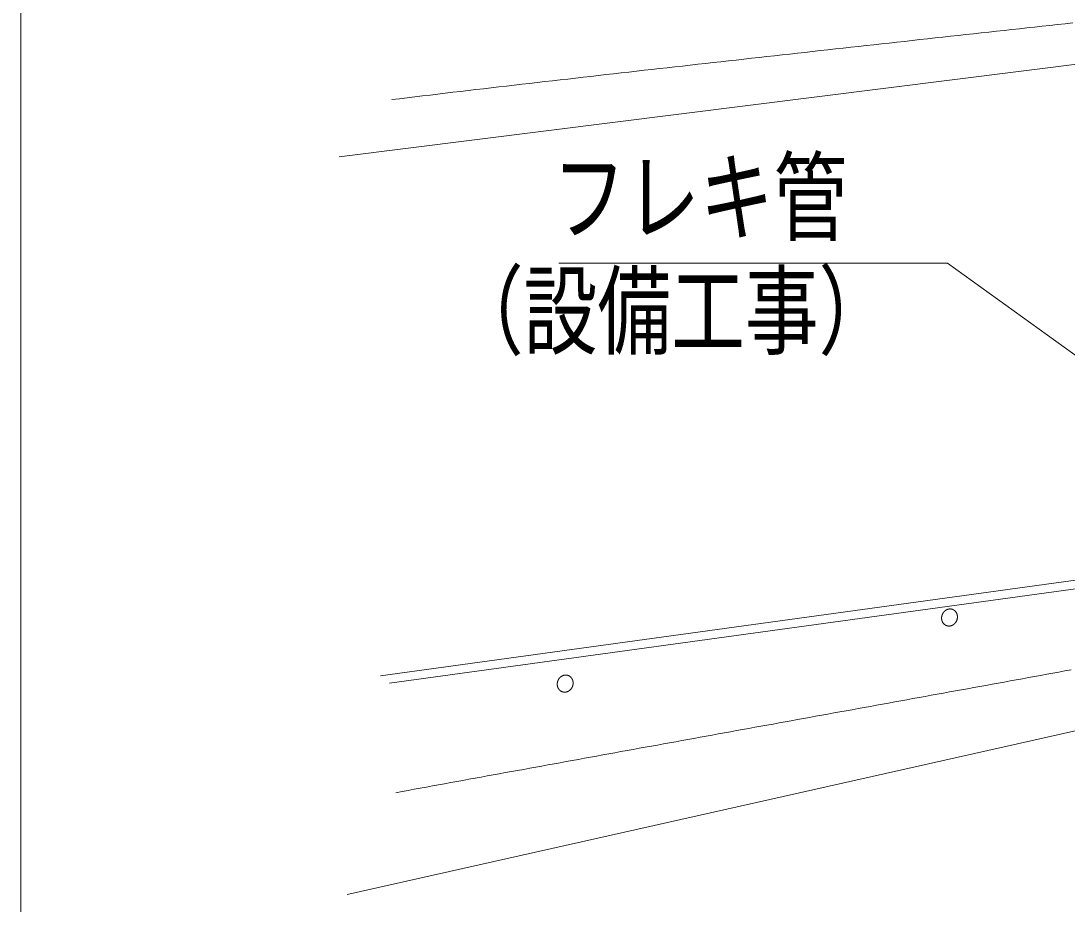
# Model space of a CAD drawing. Units: millimetres on the paper. Extents: x -305 to 305, y -152 to 152.
# Drawn here: x -231.65 to -196.75, y -97.81 to -68.34 of the extents above; entities that cross this region are included whole.
import ezdxf
from ezdxf.enums import TextEntityAlignment as Align

# ---------------------------------------------------------------- set-up
doc = ezdxf.new("R2010")
doc.units = ezdxf.units.MM
doc.layers.add('0-1_RV', color=7, linetype='Continuous', lineweight=9)
doc.styles.add('ＭＳ ゴシック', font='')
doc.styles.get('ＭＳ ゴシック').set_extended_font_data('MS Gothic')

msp = doc.modelspace()

# ---------------------------------------------------------------- linework, layer by layer
at = {"layer": '0-1_RV'}
for p, q in [((-192.602, -69.303), (-221.034, -72.871)), ((-219.661, -90.191), (-194.754, -86.768)), ((-219.353, -90.438), (-194.447, -87.014)), ((-200.444, -88.366), (-200.442, -88.363)), ((-184.995, -89.444), (-220.773, -97.485)), ((-213.265, -90.573), (-213.263, -90.569))]:
    msp.add_line(p, q, dxfattribs=at)
msp.add_lwpolyline([(-231.654, -111.629), (-164.163, -111.629), (-164.163, -45.625), (-231.654, -45.625)], close=True, dxfattribs=at)
for points in [[(-196.558, -68.401), (-196.814, -68.429), (-197.069, -68.456), (-197.324, -68.484), (-197.58, -68.512), (-197.835, -68.54), (-198.091, -68.568), (-198.346, -68.596), (-198.601, -68.624), (-198.857, -68.652), (-199.112, -68.681), (-199.368, -68.709), (-199.623, -68.737), (-199.879, -68.765), (-200.134, -68.793), (-200.389, -68.821), (-200.645, -68.849), (-200.9, -68.877), (-201.155, -68.905), (-201.411, -68.933), (-201.666, -68.962), (-201.922, -68.99), (-202.177, -69.018), (-202.432, -69.046), (-202.688, -69.074), (-202.943, -69.103), (-203.199, -69.131), (-203.454, -69.159), (-203.709, -69.187), (-203.965, -69.216), (-204.22, -69.244), (-204.476, -69.272), (-204.731, -69.3), (-204.986, -69.329), (-205.242, -69.357), (-205.497, -69.385), (-205.752, -69.414), (-206.008, -69.442)], [(-206.008, -69.442), (-206.263, -69.471), (-206.518, -69.499), (-206.774, -69.527), (-207.029, -69.556), (-207.285, -69.584), (-207.54, -69.613), (-207.795, -69.641), (-208.051, -69.67), (-208.306, -69.699), (-208.561, -69.727), (-208.817, -69.756), (-209.072, -69.784), (-209.327, -69.813), (-209.583, -69.842), (-209.838, -69.87), (-210.093, -69.899), (-210.349, -69.928), (-210.604, -69.957), (-210.859, -69.985), (-211.115, -70.014), (-211.37, -70.043), (-211.625, -70.072), (-211.881, -70.101), (-212.136, -70.13), (-212.391, -70.159), (-212.646, -70.188), (-212.902, -70.217), (-213.157, -70.246), (-213.412, -70.275), (-213.668, -70.304), (-213.923, -70.333), (-214.178, -70.362), (-214.433, -70.392), (-214.689, -70.421), (-214.944, -70.45), (-215.199, -70.48), (-215.454, -70.509), (-215.71, -70.539), (-215.965, -70.569)], [(-215.965, -70.569), (-216.22, -70.599), (-216.475, -70.628), (-216.73, -70.658), (-216.986, -70.688), (-217.241, -70.719), (-217.496, -70.749), (-217.751, -70.779), (-218.006, -70.81), (-218.261, -70.84), (-218.516, -70.871), (-218.772, -70.901), (-219.027, -70.932), (-219.282, -70.963), (-219.282, -70.963)], [(-213.714, -76.424), (-200.746, -76.424), (-196.291, -79.629)], [(-200.933, -88.202), (-200.934, -88.206), (-200.935, -88.21), (-200.935, -88.213), (-200.936, -88.217), (-200.937, -88.221), (-200.937, -88.225), (-200.938, -88.229), (-200.938, -88.233), (-200.939, -88.237), (-200.939, -88.241), (-200.939, -88.245), (-200.939, -88.249), (-200.94, -88.253), (-200.94, -88.257), (-200.94, -88.261), (-200.94, -88.265), (-200.94, -88.269), (-200.94, -88.273), (-200.94, -88.277), (-200.939, -88.281), (-200.939, -88.286), (-200.939, -88.29), (-200.938, -88.294), (-200.938, -88.298), (-200.938, -88.302), (-200.937, -88.305), (-200.937, -88.309), (-200.936, -88.313), (-200.935, -88.317), (-200.935, -88.321), (-200.934, -88.325), (-200.933, -88.329), (-200.932, -88.333), (-200.931, -88.337), (-200.93, -88.341), (-200.929, -88.345), (-200.928, -88.349), (-200.927, -88.353), (-200.925, -88.356)], [(-200.866, -88.062), (-200.868, -88.065), (-200.871, -88.068), (-200.873, -88.071), (-200.876, -88.075), (-200.878, -88.078), (-200.88, -88.081), (-200.883, -88.084), (-200.885, -88.088), (-200.887, -88.091), (-200.889, -88.094), (-200.892, -88.098), (-200.894, -88.101), (-200.896, -88.105), (-200.898, -88.108), (-200.9, -88.112), (-200.902, -88.115), (-200.903, -88.119), (-200.905, -88.122), (-200.907, -88.126), (-200.909, -88.129), (-200.91, -88.133), (-200.912, -88.137), (-200.914, -88.14), (-200.915, -88.144), (-200.917, -88.148), (-200.918, -88.152), (-200.92, -88.155), (-200.921, -88.159), (-200.922, -88.163), (-200.924, -88.167), (-200.925, -88.171), (-200.926, -88.174), (-200.927, -88.178), (-200.928, -88.182), (-200.929, -88.186), (-200.93, -88.19), (-200.931, -88.194), (-200.932, -88.198), (-200.933, -88.202)], [(-200.739, -87.974), (-200.742, -87.975), (-200.746, -87.977), (-200.75, -87.978), (-200.754, -87.979), (-200.757, -87.981), (-200.761, -87.983), (-200.765, -87.984), (-200.768, -87.986), (-200.772, -87.988), (-200.776, -87.989), (-200.779, -87.991), (-200.783, -87.993), (-200.786, -87.995), (-200.79, -87.997), (-200.793, -87.999), (-200.796, -88.001), (-200.8, -88.003), (-200.803, -88.006), (-200.807, -88.008), (-200.81, -88.01), (-200.813, -88.013), (-200.816, -88.015), (-200.82, -88.017), (-200.823, -88.02), (-200.826, -88.022), (-200.829, -88.025), (-200.832, -88.028), (-200.835, -88.03), (-200.838, -88.033), (-200.841, -88.036), (-200.844, -88.038), (-200.847, -88.041), (-200.85, -88.044), (-200.852, -88.047), (-200.855, -88.05), (-200.858, -88.053), (-200.86, -88.056), (-200.863, -88.059), (-200.866, -88.062)], [(-200.584, -87.972), (-200.588, -87.971), (-200.592, -87.97), (-200.596, -87.969), (-200.6, -87.968), (-200.604, -87.967), (-200.608, -87.966), (-200.612, -87.965), (-200.616, -87.964), (-200.62, -87.963), (-200.624, -87.963), (-200.628, -87.962), (-200.632, -87.962), (-200.636, -87.961), (-200.64, -87.961), (-200.644, -87.961), (-200.648, -87.961), (-200.652, -87.961), (-200.656, -87.96), (-200.66, -87.96), (-200.664, -87.96), (-200.668, -87.961), (-200.672, -87.961), (-200.676, -87.961), (-200.68, -87.961), (-200.684, -87.962), (-200.688, -87.962), (-200.692, -87.963), (-200.696, -87.963), (-200.7, -87.964), (-200.704, -87.965), (-200.708, -87.965), (-200.711, -87.966), (-200.715, -87.967), (-200.719, -87.968), (-200.723, -87.969), (-200.727, -87.97), (-200.731, -87.971), (-200.735, -87.973), (-200.739, -87.974)], [(-200.461, -88.064), (-200.463, -88.061), (-200.466, -88.058), (-200.468, -88.054), (-200.471, -88.051), (-200.473, -88.048), (-200.476, -88.045), (-200.478, -88.042), (-200.481, -88.039), (-200.484, -88.036), (-200.487, -88.033), (-200.489, -88.03), (-200.492, -88.027), (-200.495, -88.025), (-200.498, -88.022), (-200.501, -88.019), (-200.504, -88.017), (-200.507, -88.014), (-200.51, -88.012), (-200.514, -88.009), (-200.517, -88.007), (-200.52, -88.004), (-200.523, -88.002), (-200.527, -88), (-200.53, -87.998), (-200.533, -87.995), (-200.537, -87.993), (-200.54, -87.991), (-200.544, -87.989), (-200.547, -87.988), (-200.551, -87.986), (-200.555, -87.984), (-200.558, -87.982), (-200.562, -87.981), (-200.566, -87.979), (-200.569, -87.977), (-200.573, -87.976), (-200.577, -87.975), (-200.581, -87.973), (-200.584, -87.972)], [(-200.411, -88.211), (-200.412, -88.207), (-200.412, -88.203), (-200.412, -88.199), (-200.413, -88.195), (-200.413, -88.191), (-200.414, -88.187), (-200.414, -88.183), (-200.415, -88.179), (-200.416, -88.175), (-200.416, -88.171), (-200.417, -88.167), (-200.418, -88.163), (-200.419, -88.159), (-200.42, -88.155), (-200.421, -88.151), (-200.422, -88.147), (-200.423, -88.143), (-200.424, -88.14), (-200.425, -88.136), (-200.427, -88.132), (-200.428, -88.128), (-200.429, -88.124), (-200.431, -88.121), (-200.432, -88.117), (-200.434, -88.113), (-200.435, -88.109), (-200.437, -88.106), (-200.439, -88.102), (-200.441, -88.099), (-200.442, -88.095), (-200.444, -88.091), (-200.446, -88.088), (-200.448, -88.084), (-200.45, -88.081), (-200.452, -88.077), (-200.454, -88.074), (-200.457, -88.071), (-200.459, -88.067), (-200.461, -88.064)], [(-200.442, -88.363), (-200.44, -88.359), (-200.439, -88.355), (-200.437, -88.352), (-200.435, -88.348), (-200.434, -88.344), (-200.432, -88.34), (-200.431, -88.337), (-200.43, -88.333), (-200.428, -88.329), (-200.427, -88.325), (-200.426, -88.321), (-200.425, -88.318), (-200.423, -88.314), (-200.422, -88.31), (-200.421, -88.306), (-200.42, -88.302), (-200.419, -88.298), (-200.418, -88.294), (-200.418, -88.29), (-200.417, -88.286), (-200.416, -88.283), (-200.415, -88.279), (-200.415, -88.275), (-200.414, -88.271), (-200.414, -88.267), (-200.413, -88.263), (-200.413, -88.259), (-200.412, -88.255), (-200.412, -88.251), (-200.412, -88.247), (-200.411, -88.243), (-200.411, -88.239), (-200.411, -88.235), (-200.411, -88.231), (-200.411, -88.227), (-200.411, -88.223), (-200.411, -88.219), (-200.411, -88.215), (-200.411, -88.211)], [(-200.925, -88.356), (-200.924, -88.36), (-200.923, -88.364), (-200.922, -88.368), (-200.92, -88.371), (-200.919, -88.375), (-200.917, -88.379), (-200.915, -88.383), (-200.914, -88.386), (-200.912, -88.39), (-200.91, -88.393), (-200.908, -88.397), (-200.907, -88.401), (-200.905, -88.404), (-200.903, -88.408), (-200.901, -88.411), (-200.899, -88.415), (-200.896, -88.418), (-200.894, -88.421), (-200.892, -88.425), (-200.89, -88.428), (-200.887, -88.431), (-200.885, -88.434), (-200.883, -88.438), (-200.88, -88.441), (-200.878, -88.444), (-200.875, -88.447), (-200.872, -88.45), (-200.87, -88.453), (-200.867, -88.456), (-200.864, -88.459), (-200.861, -88.462), (-200.858, -88.464), (-200.855, -88.467), (-200.852, -88.47), (-200.849, -88.473), (-200.846, -88.475), (-200.843, -88.478), (-200.84, -88.48), (-200.837, -88.483)], [(-200.837, -88.483), (-200.834, -88.485), (-200.831, -88.487), (-200.827, -88.49), (-200.824, -88.492), (-200.821, -88.494), (-200.817, -88.496), (-200.814, -88.498), (-200.81, -88.5), (-200.807, -88.502), (-200.803, -88.504), (-200.8, -88.506), (-200.796, -88.508), (-200.792, -88.51), (-200.789, -88.511), (-200.785, -88.513), (-200.781, -88.514), (-200.778, -88.516), (-200.774, -88.517), (-200.77, -88.519), (-200.766, -88.52), (-200.762, -88.521), (-200.759, -88.522), (-200.755, -88.523), (-200.751, -88.524), (-200.747, -88.525), (-200.743, -88.526), (-200.739, -88.527), (-200.735, -88.528), (-200.731, -88.529), (-200.727, -88.529), (-200.723, -88.53), (-200.719, -88.53), (-200.715, -88.531), (-200.711, -88.531), (-200.707, -88.531), (-200.703, -88.531), (-200.699, -88.532), (-200.695, -88.532), (-200.691, -88.532)], [(-200.691, -88.532), (-200.687, -88.532), (-200.683, -88.531), (-200.679, -88.531), (-200.675, -88.531), (-200.671, -88.531), (-200.667, -88.53), (-200.663, -88.53), (-200.659, -88.529), (-200.655, -88.529), (-200.651, -88.528), (-200.647, -88.527), (-200.643, -88.527), (-200.639, -88.526), (-200.635, -88.525), (-200.631, -88.524), (-200.628, -88.523), (-200.624, -88.522), (-200.62, -88.521), (-200.616, -88.52), (-200.612, -88.518), (-200.608, -88.517), (-200.605, -88.516), (-200.601, -88.514), (-200.597, -88.513), (-200.593, -88.511), (-200.59, -88.51), (-200.586, -88.508), (-200.582, -88.506), (-200.579, -88.504), (-200.575, -88.503), (-200.572, -88.501), (-200.568, -88.499), (-200.565, -88.497), (-200.561, -88.495), (-200.558, -88.493), (-200.554, -88.491), (-200.551, -88.489), (-200.547, -88.486), (-200.544, -88.484)], [(-200.544, -88.484), (-200.541, -88.482), (-200.538, -88.48), (-200.534, -88.477), (-200.531, -88.475), (-200.528, -88.472), (-200.525, -88.47), (-200.522, -88.467), (-200.519, -88.465), (-200.516, -88.462), (-200.513, -88.459), (-200.51, -88.456), (-200.507, -88.454), (-200.504, -88.451), (-200.501, -88.448), (-200.498, -88.445), (-200.496, -88.442), (-200.493, -88.439), (-200.49, -88.436), (-200.488, -88.433), (-200.485, -88.43), (-200.482, -88.427), (-200.48, -88.424), (-200.477, -88.421), (-200.475, -88.418), (-200.473, -88.414), (-200.47, -88.411), (-200.468, -88.408), (-200.466, -88.404), (-200.464, -88.401), (-200.461, -88.398), (-200.459, -88.394), (-200.457, -88.391), (-200.455, -88.387), (-200.453, -88.384), (-200.451, -88.38), (-200.449, -88.377), (-200.447, -88.373), (-200.446, -88.37), (-200.444, -88.366)], [(-196.62, -89.994), (-196.823, -90.031), (-197.026, -90.068), (-197.229, -90.105), (-197.432, -90.142), (-197.635, -90.179), (-197.838, -90.216), (-198.041, -90.253), (-198.244, -90.29), (-198.447, -90.327), (-198.649, -90.363), (-198.852, -90.4), (-199.055, -90.437), (-199.258, -90.474), (-199.461, -90.511), (-199.664, -90.548), (-199.867, -90.585), (-200.07, -90.622), (-200.273, -90.658), (-200.476, -90.695), (-200.679, -90.732)], [(-213.688, -90.268), (-213.69, -90.271), (-213.693, -90.274), (-213.695, -90.277), (-213.698, -90.281), (-213.7, -90.284), (-213.702, -90.287), (-213.705, -90.29), (-213.707, -90.294), (-213.709, -90.297), (-213.711, -90.3), (-213.714, -90.304), (-213.716, -90.307), (-213.718, -90.311), (-213.72, -90.314), (-213.722, -90.318), (-213.724, -90.321), (-213.726, -90.325), (-213.727, -90.328), (-213.729, -90.332), (-213.731, -90.335), (-213.733, -90.339), (-213.734, -90.343), (-213.736, -90.346), (-213.738, -90.35), (-213.739, -90.354), (-213.741, -90.358), (-213.742, -90.361), (-213.743, -90.365), (-213.745, -90.369), (-213.746, -90.373), (-213.747, -90.377), (-213.748, -90.38), (-213.75, -90.384), (-213.751, -90.388), (-213.752, -90.392), (-213.753, -90.396), (-213.754, -90.4), (-213.755, -90.404), (-213.755, -90.408)], [(-213.56, -90.18), (-213.564, -90.181), (-213.568, -90.183), (-213.571, -90.184), (-213.575, -90.186), (-213.579, -90.187), (-213.583, -90.189), (-213.586, -90.19), (-213.59, -90.192), (-213.594, -90.194), (-213.597, -90.196), (-213.601, -90.197), (-213.604, -90.199), (-213.608, -90.201), (-213.611, -90.203), (-213.615, -90.205), (-213.618, -90.207), (-213.622, -90.21), (-213.625, -90.212), (-213.628, -90.214), (-213.632, -90.216), (-213.635, -90.219), (-213.638, -90.221), (-213.641, -90.224), (-213.644, -90.226), (-213.648, -90.229), (-213.651, -90.231), (-213.654, -90.234), (-213.657, -90.236), (-213.66, -90.239), (-213.663, -90.242), (-213.666, -90.245), (-213.668, -90.247), (-213.671, -90.25), (-213.674, -90.253), (-213.677, -90.256), (-213.68, -90.259), (-213.682, -90.262), (-213.685, -90.265), (-213.688, -90.268)], [(-213.406, -90.178), (-213.41, -90.177), (-213.414, -90.175), (-213.418, -90.174), (-213.421, -90.173), (-213.425, -90.172), (-213.429, -90.172), (-213.433, -90.171), (-213.437, -90.17), (-213.441, -90.169), (-213.445, -90.169), (-213.449, -90.168), (-213.453, -90.168), (-213.457, -90.167), (-213.461, -90.167), (-213.465, -90.167), (-213.469, -90.167), (-213.473, -90.166), (-213.477, -90.166), (-213.481, -90.166), (-213.485, -90.166), (-213.489, -90.167), (-213.493, -90.167), (-213.497, -90.167), (-213.501, -90.167), (-213.505, -90.168), (-213.509, -90.168), (-213.513, -90.169), (-213.517, -90.169), (-213.521, -90.17), (-213.525, -90.171), (-213.529, -90.172), (-213.533, -90.172), (-213.537, -90.173), (-213.541, -90.174), (-213.545, -90.175), (-213.549, -90.176), (-213.552, -90.177), (-213.556, -90.179), (-213.56, -90.18)], [(-213.283, -90.27), (-213.285, -90.267), (-213.287, -90.264), (-213.29, -90.26), (-213.292, -90.257), (-213.295, -90.254), (-213.297, -90.251), (-213.3, -90.248), (-213.303, -90.245), (-213.305, -90.242), (-213.308, -90.239), (-213.311, -90.236), (-213.314, -90.233), (-213.317, -90.231), (-213.32, -90.228), (-213.323, -90.225), (-213.326, -90.223), (-213.329, -90.22), (-213.332, -90.218), (-213.335, -90.215), (-213.338, -90.213), (-213.342, -90.21), (-213.345, -90.208), (-213.348, -90.206), (-213.352, -90.204), (-213.355, -90.201), (-213.358, -90.199), (-213.362, -90.197), (-213.365, -90.195), (-213.369, -90.193), (-213.373, -90.192), (-213.376, -90.19), (-213.38, -90.188), (-213.383, -90.186), (-213.387, -90.185), (-213.391, -90.183), (-213.395, -90.182), (-213.398, -90.18), (-213.402, -90.179), (-213.406, -90.178)], [(-213.233, -90.417), (-213.233, -90.413), (-213.233, -90.409), (-213.234, -90.405), (-213.234, -90.401), (-213.235, -90.397), (-213.235, -90.393), (-213.236, -90.389), (-213.236, -90.385), (-213.237, -90.381), (-213.238, -90.377), (-213.239, -90.373), (-213.239, -90.369), (-213.24, -90.365), (-213.241, -90.361), (-213.242, -90.357), (-213.243, -90.353), (-213.245, -90.35), (-213.246, -90.346), (-213.247, -90.342), (-213.248, -90.338), (-213.25, -90.334), (-213.251, -90.331), (-213.252, -90.327), (-213.254, -90.323), (-213.255, -90.319), (-213.257, -90.316), (-213.259, -90.312), (-213.26, -90.308), (-213.262, -90.305), (-213.264, -90.301), (-213.266, -90.298), (-213.268, -90.294), (-213.27, -90.291), (-213.272, -90.287), (-213.274, -90.284), (-213.276, -90.28), (-213.278, -90.277), (-213.28, -90.273), (-213.283, -90.27)], [(-213.755, -90.408), (-213.756, -90.412), (-213.757, -90.416), (-213.758, -90.419), (-213.758, -90.423), (-213.759, -90.427), (-213.759, -90.431), (-213.76, -90.435), (-213.76, -90.439), (-213.761, -90.443), (-213.761, -90.447), (-213.761, -90.451), (-213.761, -90.455), (-213.762, -90.459), (-213.762, -90.463), (-213.762, -90.467), (-213.762, -90.471), (-213.762, -90.476), (-213.762, -90.48), (-213.762, -90.484), (-213.761, -90.488), (-213.761, -90.492), (-213.761, -90.496), (-213.76, -90.5), (-213.76, -90.504), (-213.76, -90.508), (-213.759, -90.512), (-213.758, -90.516), (-213.758, -90.52), (-213.757, -90.523), (-213.756, -90.527), (-213.756, -90.531), (-213.755, -90.535), (-213.754, -90.539), (-213.753, -90.543), (-213.752, -90.547), (-213.751, -90.551), (-213.75, -90.555), (-213.749, -90.559), (-213.747, -90.562)], [(-213.747, -90.562), (-213.746, -90.566), (-213.745, -90.57), (-213.743, -90.574), (-213.742, -90.578), (-213.74, -90.581), (-213.739, -90.585), (-213.737, -90.589), (-213.736, -90.592), (-213.734, -90.596), (-213.732, -90.6), (-213.73, -90.603), (-213.729, -90.607), (-213.727, -90.61), (-213.725, -90.614), (-213.723, -90.617), (-213.721, -90.621), (-213.718, -90.624), (-213.716, -90.628), (-213.714, -90.631), (-213.712, -90.634), (-213.709, -90.637), (-213.707, -90.641), (-213.705, -90.644), (-213.702, -90.647), (-213.699, -90.65), (-213.697, -90.653), (-213.694, -90.656), (-213.692, -90.659), (-213.689, -90.662), (-213.686, -90.665), (-213.683, -90.668), (-213.68, -90.671), (-213.677, -90.674), (-213.675, -90.676), (-213.672, -90.679), (-213.668, -90.682), (-213.665, -90.684), (-213.662, -90.687), (-213.659, -90.689)], [(-213.659, -90.689), (-213.656, -90.692), (-213.653, -90.694), (-213.649, -90.696), (-213.646, -90.699), (-213.643, -90.701), (-213.639, -90.703), (-213.636, -90.705), (-213.632, -90.707), (-213.629, -90.709), (-213.625, -90.711), (-213.622, -90.713), (-213.618, -90.715), (-213.614, -90.716), (-213.611, -90.718), (-213.607, -90.719), (-213.603, -90.721), (-213.6, -90.722), (-213.596, -90.724), (-213.592, -90.725), (-213.588, -90.726), (-213.584, -90.728), (-213.58, -90.729), (-213.577, -90.73), (-213.573, -90.731), (-213.569, -90.732), (-213.565, -90.733), (-213.561, -90.733), (-213.557, -90.734), (-213.553, -90.735), (-213.549, -90.735), (-213.545, -90.736), (-213.541, -90.736), (-213.537, -90.737), (-213.533, -90.737), (-213.529, -90.737), (-213.525, -90.738), (-213.521, -90.738), (-213.517, -90.738), (-213.513, -90.738)], [(-213.513, -90.738), (-213.509, -90.738), (-213.505, -90.738), (-213.501, -90.737), (-213.497, -90.737), (-213.493, -90.737), (-213.489, -90.736), (-213.485, -90.736), (-213.481, -90.735), (-213.477, -90.735), (-213.473, -90.734), (-213.469, -90.734), (-213.465, -90.733), (-213.461, -90.732), (-213.457, -90.731), (-213.453, -90.73), (-213.449, -90.729), (-213.445, -90.728), (-213.442, -90.727), (-213.438, -90.726), (-213.434, -90.724), (-213.43, -90.723), (-213.426, -90.722), (-213.423, -90.72), (-213.419, -90.719), (-213.415, -90.717), (-213.411, -90.716), (-213.408, -90.714), (-213.404, -90.712), (-213.401, -90.711), (-213.397, -90.709), (-213.393, -90.707), (-213.39, -90.705), (-213.386, -90.703), (-213.383, -90.701), (-213.379, -90.699), (-213.376, -90.697), (-213.373, -90.695), (-213.369, -90.693), (-213.366, -90.69)], [(-213.366, -90.69), (-213.363, -90.688), (-213.359, -90.686), (-213.356, -90.683), (-213.353, -90.681), (-213.35, -90.679), (-213.347, -90.676), (-213.343, -90.673), (-213.34, -90.671), (-213.337, -90.668), (-213.334, -90.665), (-213.331, -90.663), (-213.328, -90.66), (-213.326, -90.657), (-213.323, -90.654), (-213.32, -90.651), (-213.317, -90.649), (-213.314, -90.646), (-213.312, -90.643), (-213.309, -90.64), (-213.307, -90.637), (-213.304, -90.633), (-213.301, -90.63), (-213.299, -90.627), (-213.297, -90.624), (-213.294, -90.621), (-213.292, -90.617), (-213.289, -90.614), (-213.287, -90.611), (-213.285, -90.607), (-213.283, -90.604), (-213.281, -90.601), (-213.279, -90.597), (-213.276, -90.594), (-213.274, -90.59), (-213.272, -90.587), (-213.271, -90.583), (-213.269, -90.58), (-213.267, -90.576), (-213.265, -90.573)], [(-213.263, -90.569), (-213.262, -90.565), (-213.26, -90.562), (-213.258, -90.558), (-213.257, -90.554), (-213.255, -90.551), (-213.254, -90.547), (-213.252, -90.543), (-213.251, -90.539), (-213.25, -90.535), (-213.248, -90.532), (-213.247, -90.528), (-213.246, -90.524), (-213.245, -90.52), (-213.244, -90.516), (-213.243, -90.512), (-213.242, -90.508), (-213.241, -90.505), (-213.24, -90.501), (-213.239, -90.497), (-213.238, -90.493), (-213.237, -90.489), (-213.237, -90.485), (-213.236, -90.481), (-213.235, -90.477), (-213.235, -90.473), (-213.234, -90.469), (-213.234, -90.465), (-213.234, -90.461), (-213.233, -90.457), (-213.233, -90.453), (-213.233, -90.449), (-213.233, -90.445), (-213.232, -90.441), (-213.232, -90.437), (-213.232, -90.433), (-213.232, -90.429), (-213.233, -90.425), (-213.233, -90.421), (-213.233, -90.417)], [(-200.679, -90.732), (-200.881, -90.769), (-201.084, -90.806), (-201.287, -90.843), (-201.49, -90.88), (-201.693, -90.916), (-201.896, -90.953), (-202.099, -90.99), (-202.302, -91.027), (-202.505, -91.064), (-202.708, -91.101), (-202.911, -91.137), (-203.113, -91.174), (-203.316, -91.211), (-203.519, -91.248), (-203.722, -91.285), (-203.925, -91.322), (-204.128, -91.359), (-204.331, -91.395), (-204.534, -91.432), (-204.737, -91.469), (-204.94, -91.506), (-205.143, -91.543), (-205.346, -91.58), (-205.548, -91.617), (-205.751, -91.653), (-205.954, -91.69), (-206.157, -91.727), (-206.36, -91.764), (-206.563, -91.801), (-206.766, -91.838), (-206.969, -91.875), (-207.172, -91.911), (-207.375, -91.948), (-207.578, -91.985), (-207.78, -92.022), (-207.983, -92.059), (-208.186, -92.096), (-208.389, -92.133), (-208.592, -92.169)], [(-208.592, -92.169), (-208.795, -92.206), (-208.998, -92.243), (-209.201, -92.28), (-209.404, -92.317), (-209.607, -92.354), (-209.81, -92.391), (-210.012, -92.427), (-210.215, -92.464), (-210.418, -92.501), (-210.621, -92.538), (-210.824, -92.575), (-211.027, -92.612), (-211.23, -92.649), (-211.433, -92.685), (-211.636, -92.722), (-211.839, -92.759), (-212.042, -92.796), (-212.244, -92.833), (-212.447, -92.87), (-212.65, -92.907), (-212.853, -92.944), (-213.056, -92.981), (-213.259, -93.017), (-213.462, -93.054), (-213.665, -93.091), (-213.868, -93.128), (-214.071, -93.165), (-214.273, -93.202), (-214.476, -93.239), (-214.679, -93.276), (-214.882, -93.313), (-215.085, -93.35), (-215.288, -93.387), (-215.491, -93.424), (-215.694, -93.461), (-215.897, -93.497), (-216.1, -93.534), (-216.302, -93.571), (-216.505, -93.608)], [(-216.505, -93.608), (-216.708, -93.645), (-216.911, -93.682), (-217.114, -93.719), (-217.317, -93.756), (-217.52, -93.793), (-217.723, -93.83), (-217.926, -93.867), (-218.128, -93.905), (-218.331, -93.942), (-218.534, -93.979), (-218.737, -94.017), (-218.94, -94.054), (-219.142, -94.092), (-219.142, -94.092)]]:
    msp.add_lwpolyline(points, dxfattribs=at)

# ---------------------------------------------------------------- texts
at = {"layer": '0-1_RV', "style": 'ＭＳ ゴシック', "width": 0.75}
for s, p in [('\u3000フレキ管', (-216.387, -76.141)), ('（設備工事）', (-217.345, -79.933))]:
    msp.add_text(s, height=2.405, dxfattribs=at).set_placement(p, align=Align.BOTTOM_LEFT)

doc.saveas('drawing.dxf')
